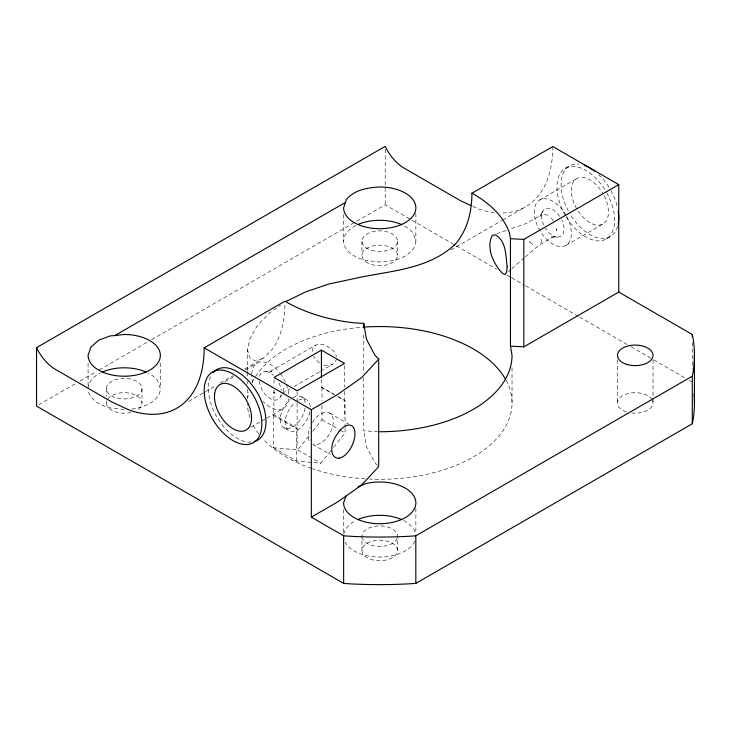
<?xml version="1.0" encoding="UTF-8"?>
<svg xmlns="http://www.w3.org/2000/svg" width="731" height="731" viewBox="0 0 731 731"><rect width="100%" height="100%" fill="white"/><g stroke="black" fill="none" stroke-linecap="round" stroke-linejoin="round"><path stroke-width="0.55" stroke-dasharray="3.65 2.74" d="M259.596 376.301L259.88 374.839L262.319 372.033L265.965 371.321L271.667 371.64L268.789 372.198L315.637 345.151C320.123 343.104 325.45 344.575 329.105 347.609A11.851 9.256 27.7 0 1 336.388 356.819M259.304 381.098C260.309 389.504 266.02 398.203 274.582 400.296L278.228 399.583L280.667 396.778L280.951 395.316M283.244 391.688L283.911 388.161M559.58 216.367L557.15 213.096L552.819 209.596L548.478 208.088L544.805 208.801L542.347 211.634L541.488 216.138L542.347 221.648L544.019 225.504M540.977 242.884L541.653 239.366M247.434 371.321L247.434 349.866L249.975 338.663L257.504 325.313L269.73 312.713L280.622 305.192M312.256 351.337L313.133 347.7L315.637 345.151M280.667 396.778L281.7 394.749M542.347 211.634L539.688 216.897L541.607 214.686L526.521 223.394L509.461 229.324M330.796 450.799L320.799 463.235L296.53 461.06L273.449 447.737L274.024 389.861M296.53 461.06L296.53 428.704L297.106 427.991L274.024 414.669M273.449 447.737L297.718 449.903L309.853 434.808M312.713 431.263L321.987 419.713L321.987 405.212M333.647 447.244L345.069 433.044L345.069 428.576M244.848 368.899L262.575 358.665L270.918 350.926A131.269 68.001 64.6 0 0 285.044 303.447M508.365 271.621L510.923 269.41M511.773 268.67L524.566 257.623M525.415 256.883L539.058 245.095L554.135 236.387L551.265 236.945L557.15 237.273L560.832 236.561L563.29 233.737L564.149 229.223L563.29 223.723L561.609 219.857M38.624 404.901L75.394 383.665M79.944 381.043L96.574 371.439M99.279 369.886L147.744 341.898M151.619 339.668L354.754 222.388M356.691 221.265L385.2 204.808L455.312 245.287M565.392 168.322L569.513 165.937M188.708 401.31L204.47 392.209M205.457 391.642L215.307 385.959M220.223 383.108L233.034 375.716M450.689 250.057L501.905 220.488M502.882 219.921L525.534 206.846M224.81 381.774L233.628 376.684M245.397 369.886L257.157 363.097M539.706 199.974L576.796 178.556M282.303 393.333L290.17 388.791M294.109 386.516L319.685 371.75M320.671 371.184L332.477 364.367M251.035 427.196L265.737 418.708M266.724 418.141L283.39 408.519M565.931 245.397L603.02 223.978M606.182 238.982L610.303 236.597M496.66 233.774L508.392 229.698M262.575 358.665L254.324 360.502L249.975 357.989L247.434 349.866M363.746 377.671L363.746 430.824L377.598 431.619M321.421 379.416L321.421 387.302L334.487 394.576M345.069 427.461L345.069 400.679L337.768 396.741M124.224 409.524L110.39 407.935A36.13 20.861 0 0 1 88.131 389.669M323.806 365.135L329.105 365.473A11.851 9.256 27.8 0 0 336.461 357.834M544.485 214.128L547.875 215.307M557.15 237.273L552.819 235.766L548.478 232.266L545.427 228.154M265.965 371.321L270.278 372.819L273.175 375.158M472.756 206.38L477.855 208.746A131.717 76.042 60 0 0 494.266 212.593M456.299 245.863L496.788 269.236M506.656 274.929L510.613 277.213M511.599 277.78L524.429 285.191M525.415 285.766L578.742 316.55M579.729 317.117L627.125 344.484M631.072 346.759L652.792 359.305M653.779 359.871L685.376 378.119M689.324 380.394L692.284 382.103M338.334 396.796L345.069 400.679M321.421 387.302L333.921 394.521M301.665 396.924L306.609 399.775M329.69 413.097L348.769 424.117M321.987 419.713L339.303 429.709M340.262 430.267L345.069 433.044M273.449 415.382L296.53 428.704M283.884 427.708L288.836 430.559M312.886 444.448L330.503 454.627M297.718 449.903L320.799 463.235M531.72 243.615L529.399 241.742L532.789 244.474M273.869 392.328L275.057 393.278L271.667 390.546M319.383 362.996L315.637 359.615L313.636 356.344M377.36 465.218L374.729 462.376L366.432 446.595L363.746 430.824M551.265 218.039L554.135 221.922M279.05 383.108L280.667 386.836L281.243 390.518M355.878 225.477A36.13 20.861 0 0 0 365.902 260.419L379.727 262.009A36.13 20.861 0 0 0 415.866 241.148L413.116 233.162A36.13 20.861 0 0 0 403.585 225.477M131.808 409.058A36.13 20.861 0 0 0 160.354 388.664L157.604 380.677A36.13 20.861 0 0 0 148.073 372.993M556.501 229.15L556.73 230.658L556.053 226.345M692.284 342.446L692.284 368.506M653.011 359.89L653.011 397.28M653.011 398.413L653.011 402.945M617.467 359.89L617.467 402.945M512.029 367.821L512.029 402.945M415.866 213.388L415.866 241.148M415.866 508.42L415.866 533.959M397.509 241.148L397.509 255.421M397.509 550.461A17.772 10.261 0 0 0 370.845 541.57A17.772 10.261 0 0 0 370.845 559.343A17.772 10.261 0 0 0 397.509 550.461L397.509 536.179A17.772 10.261 0 0 0 379.727 525.918A17.772 10.261 0 0 0 361.955 536.179L361.955 550.461M385.2 149.407L385.2 186.99M385.2 187.913L385.2 204.808M363.746 334.688L363.746 373.139M361.955 241.148L361.955 255.421M344.493 365.655L344.493 387.101M344.493 391.423L344.493 417.191M343.597 214.503L343.597 241.148M343.597 509.534L343.597 535.074M321.987 387.357L321.987 400.743M297.106 391.898L297.106 402.059M297.106 403.101L297.106 444.558M274.024 379.709L274.024 385.347M247.434 372.445L247.434 376.968M247.434 381.481L247.434 383.738M247.434 389.385L247.434 397.298M160.354 363.124L160.354 388.664M141.997 388.664A17.772 10.261 0 0 1 115.334 397.554A17.772 10.261 0 0 1 115.334 379.773A17.772 10.261 0 0 1 141.997 388.664L141.997 402.945M106.443 388.664L106.443 396.348M106.443 400.743L106.443 402.945M88.085 363.124L88.085 386.443M552.819 146.547A131.717 76.042 60 0 1 499.766 212.995M606.748 192.865A40.799 23.556 60 0 1 592.731 239.987A40.799 23.556 60 0 1 557.991 178.684A40.799 23.556 60 0 1 606.182 191.869M251.236 442.136A40.799 23.556 60 0 1 217.144 417.41A40.799 23.556 60 0 1 211.433 374.976M506.08 380.294A132.302 76.38 0 0 1 369.584 479.097M365.071 478.851A132.302 76.38 0 0 1 312.502 468.726M311.433 468.361A132.302 76.38 0 0 1 263.05 438.947M258.774 433.885A132.302 76.38 0 0 1 252.396 423.669M249.975 417.84A132.302 76.38 0 0 1 247.444 404.005M247.635 398.669A132.302 76.38 0 0 1 248.732 392.255M252.396 382.212A132.302 76.38 0 0 1 255.028 377.434M255.612 376.492A132.302 76.38 0 0 1 362.823 327.186M652.244 399.948A17.772 10.261 0 0 1 631.776 413.006M626.366 411.836A17.772 10.261 0 0 1 623.516 395.224A17.772 10.261 0 0 1 651.659 399.016M107.795 399.016A17.772 10.261 0 0 1 134.102 394.411A17.772 10.261 0 0 1 136.788 410.201M131.023 412.421A17.772 10.261 0 0 1 112.949 410.877A17.772 10.261 0 0 1 106.79 400.935M617.677 226.336A40.799 23.556 60 0 1 569.513 213.05M568.398 211.049A40.799 23.556 60 0 1 578.87 164.119M598.671 174.59A40.799 23.556 60 0 1 610.303 189.493M610.869 190.48A40.799 23.556 60 0 1 617.631 208.052M397.161 538.18A17.772 10.261 0 0 1 379.727 546.441A17.772 10.261 0 0 1 362.293 538.18M414.779 541.26A36.13 20.861 0 0 1 380.623 557.04A36.13 20.861 0 0 1 345.16 542.256M343.771 534.16A36.13 20.861 0 0 1 355.878 520.509M403.585 520.509A36.13 20.861 0 0 1 415.692 534.16M88.085 388.664A36.13 20.861 0 0 1 100.375 372.993M604.098 195.689A26.225 15.141 60 0 1 593.673 224.408A26.225 15.141 60 0 1 572.135 184.879A26.225 15.141 60 0 1 603.02 193.697M312.356 422.619A17.772 10.261 -60 0 1 329.389 412.942A17.772 10.261 -60 0 1 330.64 431.829A17.772 10.261 -60 0 1 313.818 444.594M309.186 440.747A17.772 10.261 -60 0 1 308.473 438.445L308.226 435.749A17.772 10.261 -60 0 1 309.917 427.516M566.479 216.093A26.225 15.141 60 0 1 557.104 245.991A26.225 15.141 60 0 1 534.973 206.544A26.225 15.141 60 0 1 565.931 215.115M288.708 398.824A26.225 15.141 60 0 1 263.178 401.493M252.816 382.962A26.225 15.141 60 0 1 251.729 375.104M251.756 373.934A26.225 15.141 60 0 1 279.534 372.6M280.238 373.495A26.225 15.141 60 0 1 285.922 383.336M286.342 384.396A26.225 15.141 60 0 1 288.736 394.384M298.54 400.213A17.772 10.261 -60 0 1 310.291 407.916M309.862 411.918A17.772 10.261 -60 0 1 296.357 430.385A17.772 10.261 -60 0 1 285.163 423.048A17.772 10.261 -60 0 1 295.269 402.352M292.775 397.801A17.772 10.261 -60 0 1 305.348 405.056M305.101 408.026A17.772 10.261 -60 0 1 291.952 427.269A17.772 10.261 -60 0 1 280.229 420.508A17.772 10.261 -60 0 1 290.326 399.491M365.628 261.671A17.772 10.261 0 0 0 396.156 259.35A17.772 10.261 0 0 0 377.406 245.25A17.772 10.261 0 0 0 365.628 261.671M365.628 247.398A17.772 10.261 0 0 0 396.156 245.077A17.772 10.261 0 0 0 377.406 230.978A17.772 10.261 0 0 0 365.628 247.398"/><path stroke-width="1.1" d="M470.709 205.438L460.521 200.705L404.453 168.34A34.969 20.185 60 0 1 386.973 149.882L385.2 146.355L36.55 347.645L36.55 406.098L343.643 583.393L348.879 583.767A314.659 181.672 0 0 0 410.639 583.731L415.82 583.393L692.284 423.779L692.284 376.191L692.933 373.166A314.659 181.672 0 0 0 692.933 337.548L692.284 334.515L618.755 292.062L523.807 346.887L510.457 346.128L510.457 238.671L509.489 233.006A132.302 76.389 0 0 0 473.277 193.898L471.924 193.249A131.269 82.841 54.9 0 1 454.673 244.821M692.284 423.779L692.933 420.754A314.659 181.672 0 0 0 694.075 394.027M345.471 202.396L346.348 199.654C354.471 189.621 367.638 187.703 379.727 186.972A36.13 20.861 0 0 1 415.866 207.842A36.13 20.861 0 0 1 379.727 228.702A36.13 20.861 0 0 1 343.597 207.842L345.471 202.396L114.794 335.575L110.39 335.876L98.667 340.18L90.836 347.17L88.085 355.357A36.13 20.861 0 0 0 124.224 376.218A36.13 20.861 0 0 0 160.354 355.357A36.13 20.861 0 0 0 124.224 334.496L114.794 335.575M345.927 496.111L343.597 502.873A36.13 20.861 0 0 0 384.451 523.551A36.13 20.861 0 0 0 414.632 497.473A36.13 20.861 0 0 0 365.902 483.593L358.108 486.7M339.285 431.317L337.311 434.022A17.772 10.261 -60 0 0 337.302 458.154L339.285 458.127M204.168 347.837L285.072 301.126L286.177 301.912A132.302 76.389 0 0 0 353.923 322.819L363.746 323.376L366.432 339.147L374.729 354.928L378.676 359.186L361.589 377.644L337.539 394.557L311.324 409.698L204.168 347.837A131.717 76.042 60 0 1 129.204 410.036L111.87 401.995L55.812 369.63A34.969 20.185 60 0 1 38.332 351.172L36.55 347.645M454.682 244.83L453.229 246C426.091 270.159 387.64 270.963 353.923 278.648L329.105 283.975L306.234 291.642L286.068 301.428M471.924 193.249L552.819 146.547L618.755 184.614L618.755 292.062M321.421 350.094L274.024 377.452L297.106 390.783L344.493 363.417L321.421 350.094L321.421 377.159M510.457 238.671L523.807 239.43L618.755 184.614M311.324 409.698L311.324 517.146L337.539 502.014L361.589 485.092L378.676 466.634L378.676 359.186M311.324 517.146L343.643 535.805L348.879 536.179A314.659 181.672 0 0 0 410.575 536.179L415.82 535.805L692.284 376.191M510.457 346.128L512.029 355.357A132.302 76.38 0 0 1 379.727 431.738M694.45 355.357L694.45 402.945M692.284 334.515L692.284 336.781M523.807 239.43L523.807 346.887M415.82 535.805L415.82 583.393M363.746 323.376L363.746 327.899M343.643 535.805L343.643 583.393M213.15 372.582A40.799 23.556 60 0 1 257.138 392.474A40.799 23.556 60 0 1 254.096 441.679M363.947 327.104A132.302 76.38 0 0 1 505.55 379.334M584.279 165.352A40.799 23.556 60 0 1 594.614 171.118M618.198 211.104A40.799 23.556 60 0 1 618.198 224.106M339.285 431.299A17.836 9.238 -64.7 0 1 354.974 433.684A17.836 9.238 -64.7 0 1 339.285 458.154M357.715 519.64A36.13 20.861 0 0 1 401.748 519.64M102.203 372.125A36.13 20.861 0 0 1 146.237 372.125M357.715 224.609A36.13 20.861 0 0 1 401.748 224.609M507.159 266.651L506.574 272.224L504.957 274.564L502.636 273.431C493.48 264.238 485.704 247.69 492.392 235.254L495.426 234.889C506.382 240.983 505.688 255.868 507.159 266.651M626.348 364.239A17.772 10.261 0 0 0 653.011 355.357A17.772 10.261 0 0 0 626.348 346.467A17.772 10.261 0 0 0 626.348 364.239M204.232 392.876A40.799 23.556 60 0 0 249.043 444.265A40.799 23.556 60 0 0 245.78 384.808A40.799 23.556 60 0 0 204.232 392.876M214.631 393.908A26.225 15.141 60 0 0 240.115 431.199A26.225 15.141 60 0 0 244.309 396.842A26.225 15.141 60 0 0 214.631 393.908"/></g></svg>
